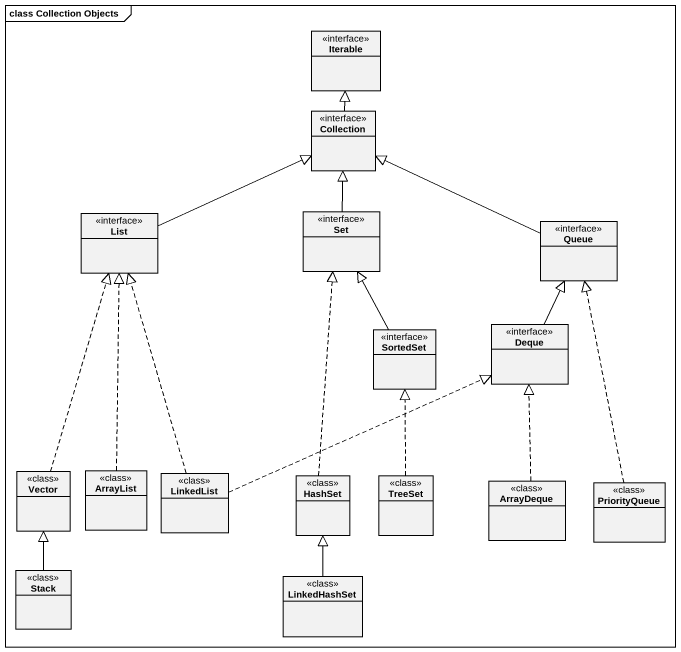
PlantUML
@startuml
mainframe class Collection Objects
hide circle
hide empty members
class Iterable <<interface>>
class Collection <<interface>>
class List <<interface>>
class "Set" as Set_ <<interface>>
class "Queue" as Queue_ <<interface>>
class SortedSet <<interface>>
class Deque <<interface>>
class Vector <<class>>
class ArrayList <<class>>
class LinkedList <<class>>
class HashSet <<class>>
class TreeSet <<class>>
class ArrayDeque <<class>>
class PriorityQueue <<class>>
class "Stack" as Stack_ <<class>>
class LinkedHashSet <<class>>
Collection -up-|> Iterable
List -right-|> Collection
Set_ -up-|> Collection
Queue_ -left-|> Collection
SortedSet -up-|> Set_
Deque -up-|> Queue_
Vector .up.|> List
ArrayList .up.|> List
LinkedList .up.|> List
LinkedList .right.|> Deque
HashSet .up.|> Set_
TreeSet .up.|> SortedSet
ArrayDeque .up.|> Deque
PriorityQueue .up.|> Queue_
Stack_ -up-|> Vector
LinkedHashSet -up-|> HashSet
@enduml
